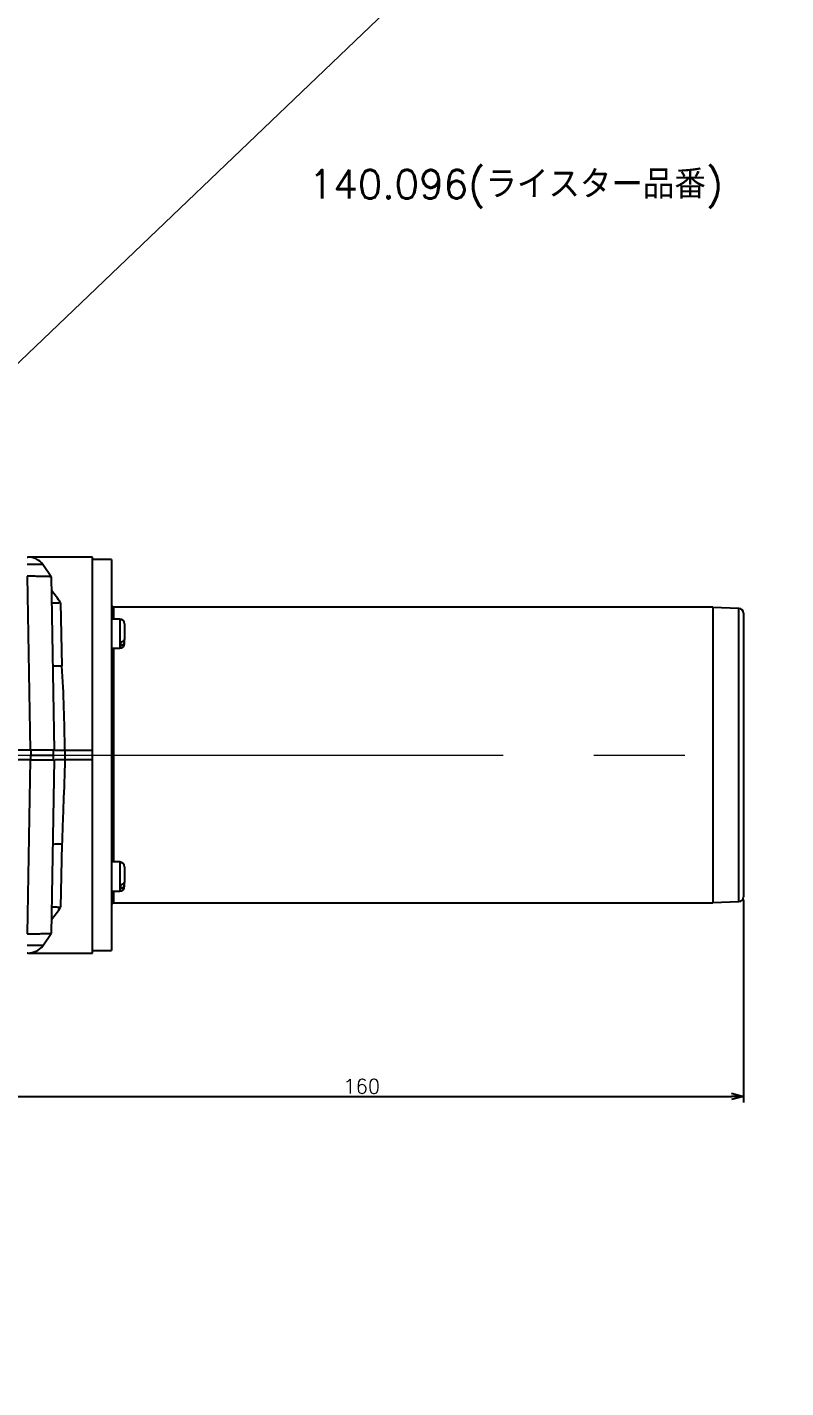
# Model space of a CAD drawing. Header units: millimetres. Extents: x -16130 to 36813, y -8099 to 27484.
# Drawn here: x 30220.1 to 30379.1, y 17861.5 to 18146.7 of the extents above; entities that cross this region are included whole.
import ezdxf

# ---------------------------------------------------------------- set-up
doc = ezdxf.new("R2010")
doc.units = ezdxf.units.MM
doc.header["$LTSCALE"] = 6
doc.header["$PDMODE"] = 99
doc.header["$PDSIZE"] = 1
doc.linetypes.add('CENTER2', pattern=[28.575, 19.05, -3.175, 3.175, -3.175])
for name, color, linetype, lineweight in [('05_CENTER', 4, 'CENTER2', 13), ('07_TEXT', 3, 'Continuous', 13), ('08_DIM', 3, 'Continuous', 13)]:
    doc.layers.add(name, color=color, linetype=linetype, lineweight=lineweight)
doc.styles.add('KSS_TXT', font='txt.shx', dxfattribs={"bigfont": 'extfont2.shx'})
doc.dimstyles.new('KSS_DIM', dxfattribs={"dimtxt": 3, "dimasz": 2.5, "dimexe": 1.25, "dimexo": 0.625, "dimtad": 1, "dimdsep": 46, "dimtxsty": 'KSS_TXT', "dimblk": 'OPEN30', "dimcen": 0, "dimazin": 2, "dimtfac": 0.75, "dimtmove": 0, "dimatfit": 3, "dimldrblk": 'OPEN30', "dimfxl": 1, "dimtolj": 1, "dimarcsym": 0})

# ---------------------------------------------------------------- blocks, each defined once
blk = doc.blocks.new('_Open30')
at = {"color": 0, "linetype": 'ByBlock', "lineweight": -2}
for p, q in [((-1, 0.27), (0, 0)), ((0, 0), (-1, -0.27)), ((0, 0), (-1, 0))]:
    blk.add_line(p, q, dxfattribs=at)
blk = doc.blocks.new('*D3169')
at = {"layer": '08_DIM', "color": 0, "lineweight": -2, "transparency": 16777216}
for p, q in [((30210.22, 17974.46), (30210.22, 17921.35)), ((30370.22, 17963.79), (30370.22, 17921.35)), ((30212.72, 17922.6), (30367.72, 17922.6))]:
    blk.add_line(p, q, dxfattribs=at)
at = {"layer": 'Defpoints', "color": 0, "transparency": 16777216}
for p in [(30210.22, 17975.09), (30370.22, 17964.41), (30370.22, 17922.6)]:
    blk.add_point(p, dxfattribs=at)
at = {"layer": '08_DIM', "color": 0, "lineweight": -2, "transparency": 16777216, "xscale": 2.5, "yscale": 2.5, "zscale": 2.5, "rotation": 180}
blk.add_blockref('_Open30', (30210.22, 17922.6), dxfattribs=at)
at = {"layer": '08_DIM', "color": 0, "lineweight": -2, "transparency": 16777216, "xscale": 2.5, "yscale": 2.5, "zscale": 2.5}
blk.add_blockref('_Open30', (30370.22, 17922.6), dxfattribs=at)
at = {"layer": '08_DIM', "color": 0, "transparency": 16777216, "insert": (30290.22, 17924.73), "char_height": 3, "attachment_point": 5, "style": 'KSS_TXT'}
blk.add_mtext('\\A1;160', dxfattribs=at)
blk = doc.blocks.new('140.096b')
at = {"color": 0}
for p, q in [((9.9, 55.5), (10.03, 55.5)), ((23.6, 55.5), (10.04, 55.5)), ((23.6, 15), (23.6, 55.5)), ((27.6, 55), (23.6, 55)), ((27.6, 55), (27.6, -27)), ((9.98, 51.5), (9.9, 51.5)), ((10.62, 15), (9.98, 51.5)), ((14.95, 51.37), (13.16, 53.97)), ((15.62, 15), (14.98, 51.39)), ((16.9, 45.9), (17.19, 32.67)), ((153.6, 45), (28, 45)), ((28, 45), (28, 42.51)), ((153.6, 45), (153.6, -17)), ((159.03, 44.73), (153.6, 44.92)), ((159.03, -16.73), (159.03, 44.73)), ((160, 43.73), (160, -15.73)), ((29.3, 42.51), (27.6, 42.51)), ((29.3, 42.51), (29.3, 36.41)), ((30.3, 41.51), (30.3, 38.36)), ((29.5, 37.02), (29.5, 37.66)), ((30.3, 38.36), (30.3, 38.34)), ((30.3, 38.34), (30.3, 38.31)), ((30.3, 38.25), (30.3, 38.31)), ((30.3, 37.72), (30.3, 38.25)), ((30.3, 37.41), (30.3, 37.72)), ((27.6, 36.41), (29.3, 36.41)), ((28, 36.41), (28, -8.41)), ((10.62, 15), (-163.38, 15)), ((15.62, 15), (10.62, 15)), ((10.64, 15), (10.64, 14)), ((15.44, 14), (15.44, 15)), ((15.71, 15), (17.79, 15)), ((17.79, 15), (23.6, 15)), ((17.82, 15), (17.82, 13)), ((23.6, 13), (23.6, 15)), ((10.62, 13), (-163.38, 13)), ((9.98, -23.5), (10.62, 13)), ((10.62, 13), (15.62, 13)), ((10.64, 14), (10.66, 14)), ((10.66, 13), (10.66, 14)), ((10.66, 14), (10.89, 14)), ((10.89, 14), (11.54, 14)), ((11.54, 14), (15.43, 14)), ((14.98, -23.39), (15.62, 13)), ((15.44, 14), (15.43, 14)), ((15.43, 14), (15.44, 14)), ((15.44, 13), (15.44, 14)), ((17.79, 13), (15.79, 13)), ((23.6, 13), (17.79, 13)), ((23.6, -27.5), (23.6, 13)), ((17.19, -4.67), (16.9, -17.9)), ((29.3, -8.41), (27.6, -8.41)), ((29.3, -8.41), (29.3, -14.51)), ((30.3, -9.41), (30.3, -12.55)), ((29.5, -13.89), (29.5, -13.26)), ((30.3, -12.55), (30.3, -12.57)), ((30.3, -12.57), (30.3, -12.61)), ((30.3, -12.66), (30.3, -12.61)), ((30.3, -13.19), (30.3, -12.66)), ((30.3, -13.51), (30.3, -13.19)), ((27.6, -14.51), (29.3, -14.51)), ((28, -14.51), (28, -17)), ((28, -17), (153.6, -17)), ((153.6, -16.92), (159.03, -16.73)), ((9.98, -23.5), (9.9, -23.5)), ((13.16, -25.97), (14.95, -23.37)), ((10.03, -27.5), (9.9, -27.5)), ((10.04, -27.5), (23.6, -27.5)), ((23.6, -27), (27.6, -27))]:
    blk.add_line(p, q, dxfattribs=at)
for centre, radius, start, end in [((10.03, 51.5), 4, 38.193, 89.9987), ((-10.39, 28.01), 32.62, 33.2529, 38.8183), ((28, 45.4), 0.4, 180, 270), ((159, 43.73), 1, 0, 88), ((29.3, 41.51), 1, 0, 90), ((29.3, 37.41), 1, 270, 0), ((-328.3, 12), 346.11, 0.4968, 3.4239), ((29.3, -9.41), 1, 0, 90), ((29.3, -13.51), 1, 270, 0), ((28, -17.4), 0.4, 90, 180), ((159, -15.73), 1, 272, 0), ((-10.39, -0.01), 32.62, 321.1802, 326.7471), ((11.59, -945.04), 919.09, 89.90159, 90.10504), ((10.03, -23.5), 4, 270.0013, 321.8299), ((11.59, -945.04), 919.09, 89.90012, 89.90159)]:
    blk.add_arc(centre, radius, start, end, dxfattribs=at)
for centre, major_axis, start_param, end_param in [((17.19, 37.62), (11, 0.19), 4.532773, 4.704538), ((17.19, -9.62), (-11, 0.19), 4.72024, 4.892005)]:
    blk.add_ellipse(centre, major_axis=major_axis, ratio=0.449811, start_param=start_param, end_param=end_param, dxfattribs=at)
for points, knots in [([(13.17, 53.95), (13.15, 53.95), (13.12, 53.95), (13.02, 53.95), (12.93, 53.95), (12.71, 53.95), (12.58, 53.95), (12.27, 53.95), (12.1, 53.95), (11.72, 53.95), (11.51, 53.95), (11.08, 53.95), (10.85, 53.95), (10.5, 53.95), (10.38, 53.95), (10.15, 53.95), (10.02, 53.95), (9.9, 53.95)], [0.1680046, 0.1680046, 0.1680046, 0.1680046, 0.25, 0.25, 0.375, 0.375, 0.5, 0.5, 0.625, 0.625, 0.75, 0.75, 0.875, 0.875, 0.9375, 0.9375, 1, 1, 1, 1]), ([(14.98, 51.38), (14.98, 51.38), (14.98, 51.38), (14.96, 51.38), (14.9, 51.38), (14.71, 51.39), (14.58, 51.39), (14.24, 51.4), (14.04, 51.41), (13.69, 51.41), (13.57, 51.42), (13.3, 51.42), (13.16, 51.43), (12.73, 51.44), (12.42, 51.44), (11.93, 51.45), (11.76, 51.46), (11.41, 51.47), (11.24, 51.47), (10.71, 51.48), (10.34, 51.49), (9.98, 51.5)], [0.1000491, 0.1000491, 0.1000491, 0.1000491, 0.125, 0.125, 0.25, 0.25, 0.375, 0.375, 0.5, 0.5, 0.5625, 0.5625, 0.625, 0.625, 0.75, 0.75, 0.8125, 0.8125, 0.875, 0.875, 1, 1, 1, 1]), ([(13.19, 53.95), (13.19, 53.95), (13.19, 53.95), (13.19, 53.95), (13.18, 53.95), (13.17, 53.95)], [0.09883606, 0.09883606, 0.09883606, 0.09883606, 0.125, 0.125, 0.16800464, 0.16800464, 0.16800464, 0.16800464]), ([(16.9, 45.9), (16.76, 45.89), (16.62, 45.88), (16.35, 45.85), (16.22, 45.85), (15.81, 45.83), (15.54, 45.82), (15.21, 45.82), (15.14, 45.82), (15.07, 45.83)], [0, 0, 0, 0, 0.03125, 0.03125, 0.0625, 0.0625, 0.125, 0.125, 0.1402023, 0.1402023, 0.1402023, 0.1402023]), ([(30.3, 38.36), (30.3, 38.2), (30.22, 38.03), (29.93, 37.78), (29.73, 37.69), (29.5, 37.66)], [0, 0, 0, 0, 0.5, 0.5, 1, 1, 1, 1]), ([(29.5, 37.02), (29.61, 37.04), (29.72, 37.07), (29.92, 37.15), (30.01, 37.21), (30.22, 37.4), (30.3, 37.56), (30.3, 37.72)], [0, 0, 0, 0, 0.25, 0.25, 0.5, 0.5, 1, 1, 1, 1]), ([(17.79, 13), (17.72, 9.93), (17.61, 6.91), (17.46, 3.22), (17.43, 2.48), (17.38, 1.02), (17.35, 0.29), (17.27, -1.88), (17.22, -3.29), (17.19, -4.67)], [0, 0, 0, 0, 0.5, 0.5, 0.625, 0.625, 0.75, 0.75, 1, 1, 1, 1]), ([(30.3, -12.55), (30.3, -12.71), (30.22, -12.88), (29.93, -13.13), (29.73, -13.22), (29.5, -13.26)], [0, 0, 0, 0, 0.5, 0.5, 1, 1, 1, 1]), ([(29.5, -13.89), (29.61, -13.88), (29.72, -13.85), (29.92, -13.76), (30.01, -13.7), (30.22, -13.51), (30.3, -13.35), (30.3, -13.19)], [0, 0, 0, 0, 0.25, 0.25, 0.5, 0.5, 1, 1, 1, 1]), ([(15.07, -17.83), (15.14, -17.82), (15.21, -17.82), (15.54, -17.82), (15.81, -17.83), (16.22, -17.85), (16.35, -17.85), (16.62, -17.88), (16.76, -17.89), (16.9, -17.9)], [0.8597977, 0.8597977, 0.8597977, 0.8597977, 0.875, 0.875, 0.9375, 0.9375, 0.96875, 0.96875, 1, 1, 1, 1]), ([(9.98, -23.5), (10.34, -23.49), (10.7, -23.48), (11.41, -23.47), (11.76, -23.46), (12.42, -23.44), (12.73, -23.44), (13.31, -23.42), (13.57, -23.42), (13.92, -23.41), (14.03, -23.41), (14.24, -23.4), (14.33, -23.4), (14.58, -23.39), (14.71, -23.39), (14.85, -23.39), (14.89, -23.38), (14.95, -23.38), (14.97, -23.38), (14.98, -23.38), (14.98, -23.38), (14.98, -23.38)], [0, 0, 0, 0, 0.125, 0.125, 0.25, 0.25, 0.375, 0.375, 0.5, 0.5, 0.5625, 0.5625, 0.625, 0.625, 0.75, 0.75, 0.8125, 0.8125, 0.875, 0.875, 0.9008139, 0.9008139, 0.9008139, 0.9008139])]:
    blk.add_open_spline(points, degree=3, knots=knots, dxfattribs=at)
at = {"layer": '05_CENTER', "color": 0}
blk.add_line((-176.14, 14), (165.92, 14), dxfattribs=at)

msp = doc.modelspace()

# ---------------------------------------------------------------- linework, layer by layer
at = {"layer": '07_TEXT', "color": 2}
msp.add_line((30610.78514, 18451.80032), (29993.67601, 17861.52202), dxfattribs=at)

# ---------------------------------------------------------------- block references
at = {"color": 4}
msp.add_blockref('140.096b', (30210.2187, 17980.14824), dxfattribs=at)

# ---------------------------------------------------------------- texts
at = {"color": 0, "style": 'KSS_TXT'}
msp.add_text('140.096(ライスター品番)', height=6, dxfattribs=at).set_placement((30279.11133, 18110.78441, 0))

# ---------------------------------------------------------------- dimensions: what is measured, and where the dimension line sits
at = {"layer": '08_DIM'}
dim = msp.add_linear_dim(base=(30370.2187, 17922.60434), p1=(30210.2187, 17975.08849), p2=(30370.2187, 17964.41393), dimstyle='KSS_DIM', dxfattribs=at)
dim.commit()
dim.dimension.update_dxf_attribs({"geometry": '*D3169', "text_midpoint": (30290.2187, 17924.72934)})

doc.saveas('drawing.dxf')
